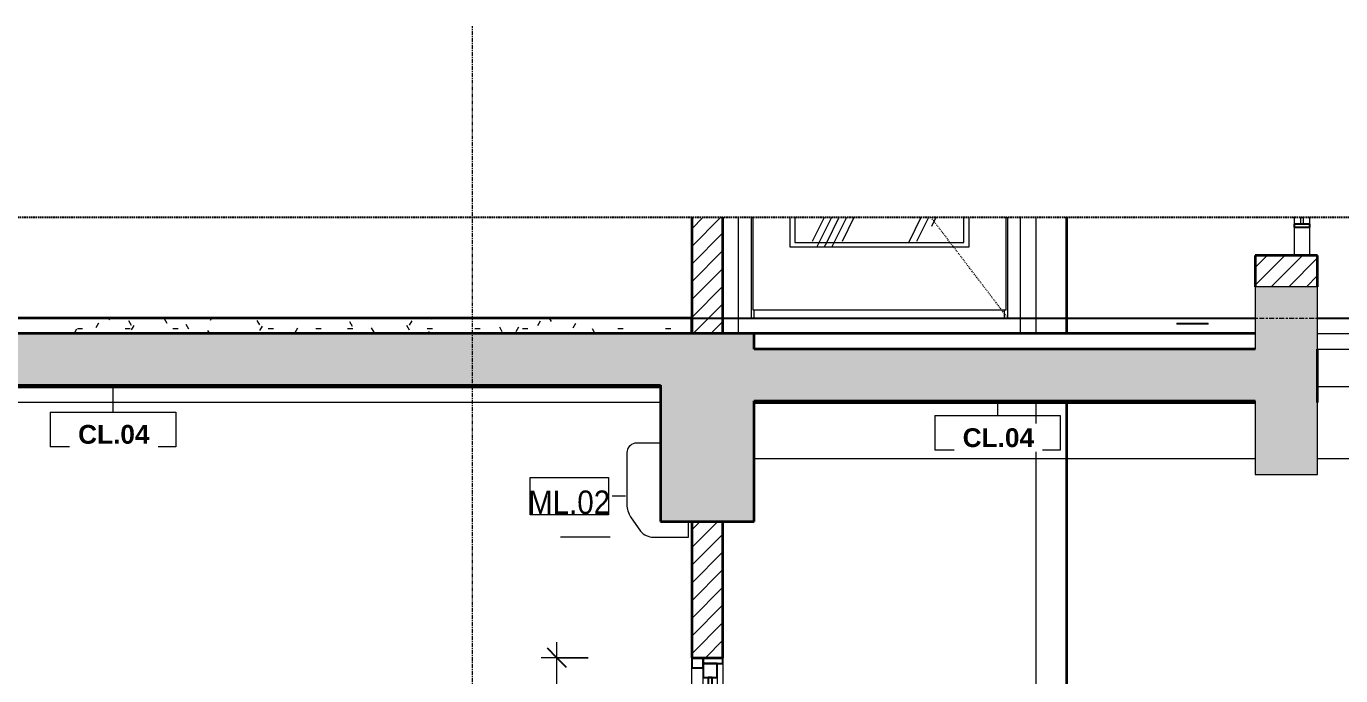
# Model space of a CAD drawing. Header units: millimetres. Extents: x 32270 to 221883, y 3811 to 78637.
# Drawn here: x 73982 to 78182, y 7858 to 9932 of the extents above; entities that cross this region are included whole.
import ezdxf

# ---------------------------------------------------------------- set-up
doc = ezdxf.new("R2010")
doc.units = ezdxf.units.MM
for name, pattern in [('Centre', [31.75, 6.35, -4.7625, 15.875, -4.7625]), ('Dash', [6, 3, -3]), ('Grid Line', [22.225, 12.7, -3.175, 3.175, -3.175]), ('Hidden', [7.14375, 4.7625, -2.38125]), ('IMPORT-CENTER _2_', [40.64, 25.4, -5.08, 5.08, -5.08])]:
    doc.linetypes.add(name, pattern=pattern)
for name, color, linetype, lineweight in [('0-5', 130, 'Continuous', 5), ('A-ANNO-DIMS', 211, 'Continuous', 9), ('A-ANNO-DIMS-50', 211, 'Continuous', 9), ('A-CLNG-1', 7, 'Continuous', 35), ('A-CLNG-IDEN', 151, 'Continuous', 9), ('A-CLNG-PATT-1', 250, 'Continuous', 18), ('A-DETL-GENF', 92, 'Continuous', 18), ('A-DETL-GENF-3', 92, 'Hidden', 25), ('A-DETL-GENF-4', 9, 'Continuous', 18), ('A-DETL-GENF-HDLN-1', 250, 'Dash', 18), ('A-DETL-GENF-HDLN-2', 1, 'Continuous', 18), ('A-DETL-MEDM', 33, 'Continuous', 35), ('A-DETL-THIN', 151, 'Continuous', 18), ('A-DOOR-3', 250, 'Continuous', 18), ('A-FLOR-2', 250, 'Continuous', 18), ('A-FLOR-FNSH-1', 7, 'Continuous', 35), ('A-FLOR-HRAL-2', 250, 'Continuous', 18), ('A-FLOR-HRAL-3', 10, 'Continuous', 25), ('A-FLOR-LEVL-2', 51, 'Centre', 9), ('A-FLOR-PATT-1', 253, 'Continuous', 18), ('A-FLOR-PATT-4', 67, 'Continuous', 18), ('A-GLAZ-2', 10, 'Continuous', 25), ('A-GLAZ-4', 250, 'Continuous', 18), ('A-WALL-2', 7, 'Continuous', 35), ('A-WALL-3', 250, 'Continuous', 18), ('A-WALL-PATT-1', 9, 'Continuous', 18), ('G-IMPT', 8, 'Continuous', 18), ('G-IMPT-2', 8, 'IMPORT-CENTER _2_', 18), ('M-EQPM', 50, 'Continuous', 18), ('M-EQPM-1', 50, 'Continuous', 25), ('M-EQPM-2', 250, 'Continuous', 18), ('M-EQPM-IDEN', 50, 'Continuous', 9), ('S-BEAM-1', 250, 'Continuous', 18), ('S-COLS-9', 250, 'Continuous', 18), ('S-GRID-1', 1, 'Grid Line', 9)]:
    doc.layers.add(name, color=color, linetype=linetype, lineweight=lineweight)
doc.styles.add('Arial_2', font='arial.ttf', dxfattribs={"width": 0.9, "height": 75})
doc.styles.add('Arial_B_3', font='arialbd.ttf', dxfattribs={"height": 60})
doc.styles.add('UTM Avo', font='', dxfattribs={"width": 0.9, "height": 125})
doc.styles.get('UTM Avo').set_extended_font_data('UTM Avo')
doc.dimstyles.new('1_Dim_chi_tiet_2_5', dxfattribs={"dimscale": 304.8, "dimtxt": 124.912619, "dimasz": 0.19685, "dimexe": 0.164042, "dimexo": 0.0625, "dimgap": 0.016404, "dimtad": 1, "dimdec": 0, "dimrnd": 5, "dimzin": 0, "dimdsep": 46, "dimtxsty": 'UTM Avo', "dimblk1": 'OBLIQUE', "dimblk2": 'OBLIQUE', "dimsah": 1, "dimcen": 0.09, "dimdle": 0.164042, "dimazin": 0, "dimtfac": 1, "dimtdec": 4, "dimtix": 1, "dimtmove": 0, "dimatfit": 3, "dimfxl": 0.328084, "dimfxlon": 1, "dimtvp": 1, "dimtolj": 1, "dimtzin": 0, "dimarcsym": 2})
pattern_1 = [(50, (-39037.14, 15875), (364.368, -31.878), [38.1, -419.1]), (355, (-39037.14, 15875), (-70.486, 382.113), [30.48, -335.28]), (100.451, (-39006.78, 15872.34), (293.885, 350.233), [32.38, -356.18]), (46.184, (-39037.14, 15976.6), (542.158, -84.086), [57.15, -628.65]), (96.636, (-38991.96, 15969.6), (474.805, 494.855), [48.57, -534.27]), (351.184, (-39037.14, 15976.6), (474.81, 494.85), [45.72, -502.92]), (21, (-38986.34, 15951.2), (303.228, -204.53), [38.1, -419.1]), (326, (-38986.34, 15951.2), (123.604, 368.376), [30.48, -335.28]), (71.451, (-38961.07, 15934.16), (426.834, 163.843), [32.38, -356.18]), (37.5, (-39037.14, 15875), (6.1766, 169.1102), [3.353, -327.863, 3.353, -337.007, -336.55]), (37.5, (-39037.14, 15875), (6.1766, 169.1102), [-671.576, 3.353, -333.197]), (7.5, (-39037.14, 15875), (133.639, 200.3615), [3.353, -190.703, 3.353, -320.243, -128.27]), (7.5, (-39037.14, 15875), (133.639, 200.3615), [-517.652, 3.353, -124.917]), (327.5, (-39150.43, 15875), (271.1818, -11.4584), [3.353, -123.647, 3.353, -392.887, -525.78]), (327.5, (-39150.43, 15875), (271.1818, -11.4584), [-523.24, 3.353, -522.427]), (317.5, (-39201.22, 15875), (296.2585, 50.853), [3.353, -161.747, 3.353, -259.791, -373.38]), (317.5, (-39201.22, 15875), (296.2585, 50.853), [-428.244, 3.353, -370.027]), (45, (-39037.14, 15875), (-125.7236, 125.7236), []), (45, (-39037.14, 16065.5), (-125.7236, 125.7236), [])]
pattern_2 = [(45, (-39037.14, 15875), (-28.28427, 28.28427), [])]
pattern_3 = [(63.435, (-38973.64, 15906.75), (-255.583, 766.747), [317.5, -190.5, 317.5, -190.5, -403.903]), (63.435, (-38973.64, 15906.75), (-255.583, 766.747), [-1016, 127, -276.9]), (63.435, (-38989.5, 15922.6), (-255.583, 766.747), [254, -317.5, 190.5, -190.5, -467.403]), (63.435, (-38989.5, 15922.6), (-255.583, 766.747), [-952.5, 222.25, -245.15]), (63.435, (-38989.5, 15970.25), (-255.583, 766.747), [190.5, -381, 127, -190.5, -530.903]), (63.435, (-38989.5, 15970.25), (-255.583, 766.747), [-889, 285.75, -245.15]), (63.435, (-38941.9, 15922.6), (-255.583, 766.747), [190.5, -381, 158.75, -689.653]), (63.435, (-38894.27, 15970.25), (-255.583, 766.747), [95.25, -476.25, 63.5, -784.903]), (63.435, (-38973.64, 16049.6), (-255.583, 766.747), [63.5, -476.25, 63.5, -254, -562.653]), (63.435, (-38973.64, 16049.6), (-255.583, 766.747), [-857.25, 158.75, -403.9]), (63.435, (-38687.9, 16002), (-255.583, 766.747), [317.5, -476.25, 381, -251.503]), (63.435, (-38687.9, 15954.4), (-255.583, 766.747), [444.5, -317.5, 476.25, -188.003]), (63.435, (-38656.14, 15970.25), (-255.583, 766.747), [508, -254, 381, -276.903]), (63.435, (-38608.5, 16017.9), (-255.583, 766.747), [317.5, -444.5, 254, -403.903]), (63.435, (-38656.14, 16113.1), (-255.583, 766.747), [158.75, -635, 190.5, -435.653]), (63.435, (-38560.9, 16065.5), (-255.583, 766.747), [127, -635, 127, -530.903])]

# ---------------------------------------------------------------- blocks, each defined once
blk = doc.blocks.new('NCV_TKTC_KET CAU_rvt-4-TKCS_CĂN HỘ LOẠI 3A - MẶT CẮT 3')
at = {"layer": 'A-FLOR-PATT-1'}
h = blk.add_hatch(dxfattribs=at)
h.set_pattern_fill('FP_13', color=256, style=0, pattern_type=2)
h.set_pattern_definition(pattern_1)
h.paths.add_polyline_path([(-38261.7, 8780), (-38252.6, 8780), (-38252.6, 8785), (-41852.6, 8785), (-41852.6, 8780), (-38372.6, 8780)])
h = blk.add_hatch(dxfattribs=at)
h.set_pattern_fill('FP_13', color=256, style=0, pattern_type=2)
h.set_pattern_definition(pattern_1)
h.paths.add_polyline_path([(-38261.7, 8780), (-38252.6, 8780), (-38252.6, 8785), (-41852.6, 8785), (-41852.6, 8780), (-38372.6, 8780)])
h = blk.add_hatch(dxfattribs=at)
h.set_pattern_fill('FP_13', color=256, style=0, pattern_type=2)
h.set_pattern_definition(pattern_1)
h.paths.add_polyline_path([(-36352.6, 8730), (-36352.6, 8735), (-37952.6, 8735), (-37952.6, 8730), (-36357.4, 8730)])
h = blk.add_hatch(dxfattribs=at)
h.set_pattern_fill('FP_13', color=256, style=0, pattern_type=2)
h.set_pattern_definition(pattern_1)
h.paths.add_polyline_path([(-36352.6, 8730), (-36352.6, 8735), (-37952.6, 8735), (-37952.6, 8730), (-36357.4, 8730)])
at = {"layer": 'A-FLOR-2'}
for p, q in [((-36152.6, 8950), (-33652.6, 8950)), ((-33952.6, 8780), (-36152.5, 8780)), ((-38252.6, 8730), (-41852.6, 8730))]:
    blk.add_line(p, q, dxfattribs=at)
at = {"layer": 'A-FLOR-FNSH-1'}
for p, q in [((-36152.5, 8730), (-36152.5, 8900)), ((-41852.6, 8780), (-38252.6, 8780)), ((-37952.6, 8730), (-36352.6, 8730))]:
    blk.add_line(p, q, dxfattribs=at)
at = {"layer": 'S-BEAM-1'}
for p, q in [((-36152.6, 8950), (-33952.6, 8950)), ((-36352.6, 8550), (-37952.6, 8550)), ((-33952.6, 8550), (-36152.6, 8550))]:
    blk.add_line(p, q, dxfattribs=at)
blk = doc.blocks.new('M_Fixed - 900 x 1400-901190-TKCS_CĂN HỘ LOẠI 3A - MẶT CẮT 3')
at = {"layer": 'A-GLAZ-2'}
for p, q in [((-38115.564287, 7915), (-38152.564287, 7915)), ((-38152.564287, 7915), (-38152.564287, 7883)), ((-38052.564287, 7915), (-38115.564287, 7915)), ((-38115.564287, 7915), (-38115.564287, 7896)), ((-38115.564287, 7883), (-38115.564287, 7915)), ((-38071.564287, 7896), (-38115.564287, 7896)), ((-38115.564287, 7896), (-38115.564287, 7852)), ((-38115.564287, 7896), (-38052.564287, 7896)), ((-38071.564287, 7852), (-38071.564287, 7896)), ((-38052.564287, 7896), (-38052.564287, 7915)), ((-38152.564287, 7883), (-38115.564287, 7883)), ((-38115.564287, 7852), (-38071.564287, 7852)), ((-38087.564287, 7852), (-38099.564287, 7852)), ((-38099.564287, 7852), (-38099.564287, 6578)), ((-38087.564287, 6578), (-38087.564287, 7852)), ((-38071.564287, 6578), (-38115.564287, 6578)), ((-38115.564287, 6578), (-38115.564287, 6534)), ((-38099.564287, 6578), (-38087.564287, 6578)), ((-38071.564287, 6534), (-38071.564287, 6578)), ((-38115.564287, 6547), (-38152.564287, 6547)), ((-38152.564287, 6547), (-38152.564287, 6515)), ((-38152.564287, 6515), (-38115.564287, 6515)), ((-38115.564287, 6515), (-38115.564287, 6547)), ((-38115.564287, 6534), (-38071.564287, 6534)), ((-38052.564287, 6534), (-38115.564287, 6534)), ((-38115.564287, 6534), (-38115.564287, 6515)), ((-38115.564287, 6515), (-38052.564287, 6515)), ((-38052.564287, 6515), (-38052.564287, 6534))]:
    blk.add_line(p, q, dxfattribs=at)
at = {"layer": 'A-GLAZ-4'}
for p, q in [((-38052.564287, 7896), (-38052.564287, 6534)), ((-38152.564287, 6547), (-38152.564287, 7883)), ((-38115.564287, 6578), (-38115.564287, 7852)), ((-38071.564287, 7852), (-38071.564287, 6578))]:
    blk.add_line(p, q, dxfattribs=at)
blk = doc.blocks.new('Air_Conditioner_on_wall_20381 - Air_Conditioner_on_wall_20381-806652-TKCS_CĂN HỘ LOẠI 3A - MẶT CẮT 3')
at = {"layer": 'M-EQPM-2'}
for p, q in [((-38359.9, 8570), (-38359.9, 8404.1)), ((-38252.6, 8600), (-38334.7, 8600)), ((-38347.9, 8364.8), (-38316, 8319.1)), ((-38162.6, 8300), (-38162.6, 8350)), ((-38541.7, 8300), (-38571.6, 8300)), ((-38541.7, 8300), (-38571.6, 8300)), ((-38413.5, 8300), (-38571.6, 8300)), ((-38541.7, 8300), (-38571.6, 8300)), ((-38541.7, 8300), (-38571.6, 8300)), ((-38413.5, 8300), (-38571.6, 8300)), ((-38541.7, 8300), (-38571.6, 8300)), ((-38541.7, 8300), (-38571.6, 8300)), ((-38413.5, 8300), (-38571.6, 8300)), ((-38541.7, 8300), (-38571.6, 8300)), ((-38541.7, 8300), (-38571.6, 8300)), ((-38413.5, 8300), (-38571.6, 8300)), ((-38274.9, 8300), (-38162.6, 8300))]:
    blk.add_line(p, q, dxfattribs=at)
for centre, radius, start, end in [((-38326.8, 8567.8), 33.1, 103.7944, 176.2056), ((-38280.7, 8406.8), 79.3, 181.9739, 211.9739), ((-38274.9, 8353.6), 53.6, 220.0167, 269.9833)]:
    blk.add_arc(centre, radius, start, end, dxfattribs=at)
blk = doc.blocks.new('NCV_TKTC_TANG 2_rvt-4-TKCS_CĂN HỘ LOẠI 3A - MẶT CẮT 3')
at = {"layer": 'A-CLNG-PATT-1'}
h = blk.add_hatch(dxfattribs=at)
h.set_pattern_fill('FP_16', color=256, style=0, pattern_type=2)
h.set_pattern_definition([(0, (-39037.14, 15875), (406.4, 101.6), [16.764, -288.036, 16.764, -288.036, -1625.6]), (0, (-39037.14, 15875), (406.4, 101.6), [-609.6, 16.764, -592.836, 16.764, -288.036, -711.2]), (0, (-39037.14, 15875), (406.4, 101.6), [-1524, 16.764, -186.436, 16.764, -491.236]), (120, (-38884.74, 15925.8), (-291.1882, 301.1527), [16.764, -288.036, 16.764, -288.036, -1625.6]), (120, (-38884.74, 15925.8), (-291.1882, 301.1527), [-609.6, 16.764, -592.836, 16.764, -288.036, -711.2]), (120, (-38884.74, 15925.8), (-291.1882, 301.1527), [-1524, 16.764, -186.436, 16.764, -491.236]), (240, (-38833.94, 16129), (-115.2118, -402.7527), [16.764, -288.036, 16.764, -288.036, -1625.6]), (240, (-38833.94, 16129), (-115.2118, -402.7527), [-609.6, 16.764, -592.836, 16.764, -288.036, -711.2]), (240, (-38833.94, 16129), (-115.2118, -402.7527), [-1524, 16.764, -186.436, 16.764, -491.236])])
h.paths.add_polyline_path([(-38265.7, 8780), (-38252.6, 8780), (-38252.6, 8785), (-41852.6, 8785), (-41852.6, 8780), (-38372.6, 8780)])
at = {"layer": 'A-WALL-PATT-1'}
h = blk.add_hatch(dxfattribs=at)
h.set_pattern_fill('FP_14', color=256, style=0, pattern_type=2)
h.set_pattern_definition(pattern_2)
h.paths.add_polyline_path([(-38052.6, 5550), (-38052.6, 6515), (-38152.6, 6515), (-38152.6, 5550), (-38057.5, 5550)])
h.paths.add_polyline_path([(-38152.6, 7915), (-38052.6, 7915), (-38052.6, 8350), (-38152.6, 8350)])
at = {"layer": 'A-CLNG-1'}
blk.add_line((-41852.6, 8780), (-38252.6, 8780), dxfattribs=at)
at = {"layer": 'A-WALL-2'}
for p, q in [((-38152.6, 8350), (-38152.6, 7915)), ((-38052.6, 7915), (-38052.6, 8350)), ((-38152.6, 7915), (-38052.6, 7915))]:
    blk.add_line(p, q, dxfattribs=at)
at = {"layer": 'A-WALL-3'}
for p, q in [((-33952.6, 8780), (-36152.5, 8780)), ((-37052.2, 5550), (-37052.2, 8730)), ((-36957.1, 8730), (-36957.1, 5550))]:
    blk.add_line(p, q, dxfattribs=at)
at = {"layer": 'S-COLS-9'}
for p, q in [((-37052.6, 8730), (-37052.6, 5550)), ((-36952.6, 8730), (-36952.6, 5550))]:
    blk.add_line(p, q, dxfattribs=at)
at = {"layer": 'A-GLAZ-4'}
blk.add_blockref('M_Fixed - 900 x 1400-901190-TKCS_CĂN HỘ LOẠI 3A - MẶT CẮT 3', (0, 0), dxfattribs=at)
at = {"layer": 'M-EQPM-2'}
blk.add_blockref('Air_Conditioner_on_wall_20381 - Air_Conditioner_on_wall_20381-806652-TKCS_CĂN HỘ LOẠI 3A - MẶT CẮT 3', (0, 0), dxfattribs=at)
blk = doc.blocks.new('THU NUOC - THU NUOC-455054-TKCS_CĂN HỘ LOẠI 3A - MẶT CẮT 3')
at = {"layer": 'M-EQPM-2'}
for p, q in [((-36603.7, 5583.2), (-36503.7, 5583.2)), ((-36603.7, 5583.2), (-36603.7, 5580)), ((-36503.7, 5580), (-36603.7, 5580)), ((-36503.7, 5580), (-36503.7, 5583.2))]:
    blk.add_line(p, q, dxfattribs=at)
blk = doc.blocks.new('Railing - 10mm-V69-TKCS_CĂN HỘ LOẠI 3A - MẶT CẮT 3')
at = {"layer": 'A-FLOR-HRAL-2'}
for p, q in [((-36207.6, 9321.7), (-36207.6, 9300)), ((-36197.6, 9300), (-36197.6, 9321.7))]:
    blk.add_line(p, q, dxfattribs=at)
blk = doc.blocks.new('Railing - 50 x 10mm-V70-TKCS_CĂN HỘ LOẠI 3A - MẶT CẮT 3')
at = {"layer": 'A-FLOR-HRAL-2'}
for p, q in [((-36227.6, 9321.7), (-36227.6, 9300)), ((-36227.6, 9290), (-36227.6, 9200)), ((-36177.6, 9300), (-36177.6, 9321.7)), ((-36177.6, 9200), (-36177.6, 9290))]:
    blk.add_line(p, q, dxfattribs=at)
blk = doc.blocks.new('Railing - Railing-V71-TKCS_CĂN HỘ LOẠI 3A - MẶT CẮT 3')
at = {"layer": 'A-FLOR-HRAL-3'}
for p, q in [((-36177.564287, 9300), (-36227.564287, 9300)), ((-36227.564287, 9300), (-36227.564287, 9290)), ((-36227.564287, 9290), (-36177.564287, 9290)), ((-36177.564287, 9290), (-36177.564287, 9300))]:
    blk.add_line(p, q, dxfattribs=at)
for name in ['Railing - 50 x 10mm-V70-TKCS_CĂN HỘ LOẠI 3A - MẶT CẮT 3', 'Railing - 10mm-V69-TKCS_CĂN HỘ LOẠI 3A - MẶT CẮT 3']:
    blk.add_blockref(name, (0, 0))
blk = doc.blocks.new('DOOR_CW_01 CANH MO-PANEL KINH - DIG_01-900x2200-CỬA NHÔM KÍNH-V72-TKCS_CĂN HỘ LOẠI 3A - MẶT CẮT 3')
at = {"layer": 'A-DETL-GENF-HDLN-2'}
h = blk.add_hatch(dxfattribs=at)
h.set_pattern_fill('FP_18', color=256, style=0, pattern_type=2)
h.set_pattern_definition(pattern_3)
h.paths.add_polyline_path([(-37267.6, 9226), (-37267.6, 9321.7), (-37282.6, 9321.7), (-37282.6, 9241), (-37822.6, 9241), (-37822.6, 9321.7), (-37837.6, 9321.7), (-37837.6, 9226), (-37282.6, 9226)])
h = blk.add_hatch(dxfattribs=at)
h.set_pattern_fill('FP_18', color=256, style=0, pattern_type=2)
h.set_pattern_definition(pattern_3)
h.paths.add_polyline_path([(-37700.9, 9241), (-37282.6, 9241), (-37282.6, 9321.7), (-37822.6, 9321.7), (-37822.6, 9241)])
at = {"layer": 'A-DETL-GENF-HDLN-1'}
blk.add_line((-37142.6, 9000), (-37388.3, 9321.7), dxfattribs=at)
at = {"layer": 'A-DOOR-3'}
for p, q in [((-38002.6, 9000), (-38002.6, 9321.7)), ((-37962.6, 9321.7), (-37962.6, 9000)), ((-37957.6, 9321.7), (-37957.6, 9026)), ((-37837.6, 9226), (-37837.6, 9321.7)), ((-37822.6, 9321.7), (-37822.6, 9241)), ((-37282.6, 9241), (-37282.6, 9321.7)), ((-37267.6, 9321.7), (-37267.6, 9226)), ((-37147.6, 9026), (-37147.6, 9321.7)), ((-37142.6, 9000), (-37142.6, 9321.7)), ((-37102.6, 9321.7), (-37102.6, 9000)), ((-37822.6, 9241), (-37282.6, 9241)), ((-37267.6, 9226), (-37837.6, 9226)), ((-37962.6, 9000), (-38002.6, 9000)), ((-37957.6, 9026), (-37147.6, 9026)), ((-37952.6, 9000), (-37952.6, 9026)), ((-37152.6, 9000), (-37152.6, 9026)), ((-37102.6, 9000), (-37142.6, 9000))]:
    blk.add_line(p, q, dxfattribs=at)
blk = doc.blocks.new('NCV_TKTC_TANG 3 - 4_rvt-5-TKCS_CĂN HỘ LOẠI 3A - MẶT CẮT 3')
at = {"layer": 'A-FLOR-PATT-4'}
h = blk.add_hatch(dxfattribs=at)
h.set_pattern_fill('FP_15', color=256, style=0, pattern_type=2)
h.set_pattern_definition([(0, (-39037.14, 15875), (203.2, 50.8), [16.764, -135.636, 16.764, -135.636, -812.8]), (0, (-39037.14, 15875), (203.2, 50.8), [-304.8, 16.764, -288.036, 16.764, -135.636, -355.6]), (0, (-39037.14, 15875), (203.2, 50.8), [-762, 16.764, -84.836, 16.764, -237.236]), (120, (-38960.94, 15900.4), (-145.5941, 150.57636), [16.764, -135.636, 16.764, -135.636, -812.8]), (120, (-38960.94, 15900.4), (-145.5941, 150.57636), [-304.8, 16.764, -288.036, 16.764, -135.636, -355.6]), (120, (-38960.94, 15900.4), (-145.5941, 150.57636), [-762, 16.764, -84.836, 16.764, -237.236]), (240, (-38935.54, 16002), (-57.6059, -201.37636), [16.764, -135.636, 16.764, -135.636, -812.8]), (240, (-38935.54, 16002), (-57.6059, -201.37636), [-304.8, 16.764, -288.036, 16.764, -135.636, -355.6]), (240, (-38935.54, 16002), (-57.6059, -201.37636), [-762, 16.764, -84.836, 16.764, -237.236])])
h.paths.add_polyline_path([(-38372.6, 8950), (-38152.6, 8950), (-38152.6, 9000), (-42202.6, 9000), (-42202.6, 8950), (-41059.5, 8950)])
at = {"layer": 'A-WALL-PATT-1'}
h = blk.add_hatch(dxfattribs=at)
h.set_pattern_fill('FP_14', color=256, style=0, pattern_type=2)
h.set_pattern_definition(pattern_2)
h.paths.add_polyline_path([(-38057.5, 8950), (-38052.6, 8950), (-38052.6, 9321.7), (-38152.6, 9321.7), (-38152.6, 8950)])
h = blk.add_hatch(dxfattribs=at)
h.set_pattern_fill('FP_14', color=256, style=0, pattern_type=2)
h.set_pattern_definition(pattern_2)
h.paths.add_polyline_path([(-36352.6, 9100), (-36152.6, 9100), (-36152.6, 9200), (-36352.6, 9200)])
at = {"layer": 'A-FLOR-2'}
for p, q in [((-38002.6, 9000), (-37102.6, 9000)), ((-38002.6, 8950), (-38002.6, 9000)), ((-37102.6, 9000), (-37102.6, 8950))]:
    blk.add_line(p, q, dxfattribs=at)
at = {"layer": 'A-FLOR-FNSH-1'}
for p, q in [((-38152.6, 9000), (-42202.6, 9000)), ((-38152.6, 8950), (-38152.6, 9000)), ((-36352.6, 8950), (-37952.6, 8950))]:
    blk.add_line(p, q, dxfattribs=at)
at = {"layer": 'A-WALL-2'}
for p, q in [((-38152.6, 9321.7), (-38152.6, 8950)), ((-38052.6, 8950), (-38052.6, 9321.7)), ((-36352.6, 9200), (-36352.6, 9100)), ((-36152.6, 9200), (-36352.6, 9200)), ((-36152.6, 9100), (-36152.6, 9200))]:
    blk.add_line(p, q, dxfattribs=at)
at = {"layer": 'A-WALL-3'}
for p, q in [((-38002.6, 9050), (-38002.6, 9321.7)), ((-37102.6, 9321.7), (-37102.6, 9050)), ((-37052.2, 8950), (-37052.2, 9321.7)), ((-36957.1, 9321.7), (-36957.1, 8950)), ((-38002.6, 9000), (-38002.6, 9050)), ((-37102.6, 9050), (-37102.6, 9000)), ((-37102.6, 9000), (-38002.6, 9000)), ((-36152.5, 8900), (-33952.6, 8900))]:
    blk.add_line(p, q, dxfattribs=at)
at = {"layer": 'S-COLS-9'}
for p, q in [((-37052.6, 9321.7), (-37052.6, 8950)), ((-36952.6, 9321.7), (-36952.6, 8950))]:
    blk.add_line(p, q, dxfattribs=at)
at = {"layer": 'A-DOOR-3'}
blk.add_blockref('DOOR_CW_01 CANH MO-PANEL KINH - DIG_01-900x2200-CỬA NHÔM KÍNH-V72-TKCS_CĂN HỘ LOẠI 3A - MẶT CẮT 3', (0, 0), dxfattribs=at)
at = {"layer": 'A-FLOR-HRAL-2'}
blk.add_blockref('Railing - Railing-V71-TKCS_CĂN HỘ LOẠI 3A - MẶT CẮT 3', (0, 0), dxfattribs=at)
at = {"layer": 'M-EQPM-2'}
blk.add_blockref('THU NUOC - THU NUOC-455054-TKCS_CĂN HỘ LOẠI 3A - MẶT CẮT 3', (1, 3400), dxfattribs=at)
blk = doc.blocks.new('TKTC_XREF_251221_MB TANG 2-7 - TKTC_XREF_260130_MB TANG 2-5_dwg_THU NUOC - THU NUOC-444531-TKCS_MB TẦNG 1-4746810-TKCS_CĂN HỘ LOẠI 3A - MẶT CẮT 3')
at = {"layer": 'G-IMPT'}
for p, q in [((-36478.7, 5600), (-36628.7, 5600)), ((-36628.7, 5600), (-36478.7, 5600)), ((-36503.7, 5600), (-36603.7, 5600)), ((-36603.7, 5600), (-36503.7, 5600)), ((-36508.7, 5600), (-36598.7, 5600)), ((-36598.7, 5600), (-36508.7, 5600)), ((-36598.7, 5600), (-36508.7, 5600)), ((-36508.7, 5600), (-36598.7, 5600)), ((-36585.8, 5600), (-36585.8, 5600)), ((-36585.8, 5600), (-36585.8, 5600)), ((-36585.8, 5600), (-36585.8, 5600)), ((-36585.8, 5600), (-36561.7, 5600)), ((-36561.7, 5600), (-36585.8, 5600)), ((-36521.6, 5600), (-36585.8, 5600)), ((-36585.8, 5600), (-36521.6, 5600)), ((-36521.6, 5600), (-36585.8, 5600)), ((-36585.8, 5600), (-36521.6, 5600)), ((-36573.4, 5600), (-36573.4, 5600)), ((-36573.4, 5600), (-36573.4, 5600)), ((-36533.9, 5600), (-36573.4, 5600)), ((-36573.4, 5600), (-36533.9, 5600)), ((-36533.9, 5600), (-36573.4, 5600)), ((-36573.4, 5600), (-36533.9, 5600)), ((-36563.5, 5600), (-36563.5, 5600)), ((-36563.5, 5600), (-36563.5, 5600)), ((-36543.9, 5600), (-36563.5, 5600)), ((-36563.5, 5600), (-36543.9, 5600)), ((-36543.9, 5600), (-36563.5, 5600)), ((-36563.5, 5600), (-36543.9, 5600)), ((-36521.6, 5600), (-36545.7, 5600)), ((-36545.7, 5600), (-36521.6, 5600)), ((-36543.9, 5600), (-36543.9, 5600)), ((-36543.9, 5600), (-36543.9, 5600)), ((-36533.9, 5600), (-36533.9, 5600)), ((-36533.9, 5600), (-36533.9, 5600)), ((-36521.6, 5600), (-36521.6, 5600)), ((-36521.6, 5600), (-36521.6, 5600)), ((-36521.6, 5600), (-36521.6, 5600))]:
    blk.add_line(p, q, dxfattribs=at)
blk = doc.blocks.new('TKTC_XREF_251221_MB TANG 2-7 - TKTC_XREF_260130_MB TANG 2-5_dwg_$cc-4746798-TKCS_CĂN HỘ LOẠI 3A - MẶT CẮT 3')
at = {"layer": 'G-IMPT-2'}
for p, q in [((-37952.6, 5600), (-37831.5, 5600)), ((-37892.5, 5600), (-37891.7, 5600))]:
    blk.add_line(p, q, dxfattribs=at)
at = {"layer": 'M-EQPM'}
for p, q in [((-37892.1, 5600), (-37937.1, 5600)), ((-37937.1, 5600), (-37847.1, 5600)), ((-37847.1, 5600), (-37892.1, 5600)), ((-37891.8, 5600), (-37891.8, 5600))]:
    blk.add_line(p, q, dxfattribs=at)
blk = doc.blocks.new('TKTC_XREF_251221_MB TANG 2-7 - TKTC_XREF_260130_MB TANG 2-5_dwg_CUM U_DN100-4746799-TKCS_CĂN HỘ LOẠI 3A - MẶT CẮT 3')
at = {"layer": 'G-IMPT'}
for p, q in [((-37937.4, 5600), (-37949.5, 5600)), ((-37949.5, 5600), (-37948, 5600)), ((-37945.7, 5600), (-37948, 5600)), ((-37948, 5600), (-37938.9, 5600)), ((-37940, 5600), (-37946.8, 5600)), ((-37946.6, 5600), (-37837.6, 5600)), ((-37941.2, 5600), (-37945.7, 5600)), ((-37944.7, 5600), (-37945.4, 5600)), ((-37941.4, 5600), (-37945.4, 5600)), ((-37942.2, 5600), (-37944.7, 5600)), ((-37942.2, 5600), (-37944.7, 5600)), ((-37942.2, 5600), (-37944.7, 5600)), ((-37941.4, 5600), (-37942.2, 5600)), ((-37938.9, 5600), (-37941.2, 5600)), ((-37940.3, 5600), (-37844, 5600)), ((-37940.3, 5600), (-37937.1, 5600)), ((-37938.9, 5600), (-37937.4, 5600)), ((-37937.1, 5600), (-37847.1, 5600)), ((-37844, 5600), (-37847.1, 5600)), ((-37834.7, 5600), (-37846.9, 5600)), ((-37846.9, 5600), (-37845.3, 5600)), ((-37843.1, 5600), (-37845.3, 5600)), ((-37845.3, 5600), (-37836.2, 5600)), ((-37837.4, 5600), (-37844.2, 5600)), ((-37838.5, 5600), (-37843.1, 5600)), ((-37842.1, 5600), (-37842.8, 5600)), ((-37838.8, 5600), (-37842.8, 5600)), ((-37839.5, 5600), (-37842.1, 5600)), ((-37839.5, 5600), (-37842.1, 5600)), ((-37839.5, 5600), (-37842.1, 5600)), ((-37838.8, 5600), (-37839.5, 5600)), ((-37836.2, 5600), (-37838.5, 5600)), ((-37836.2, 5600), (-37834.7, 5600))]:
    blk.add_line(p, q, dxfattribs=at)
blk = doc.blocks.new('TKTC_XREF_251221_MB TANG 2-7 - TKTC_XREF_251221_MB TANG 2-7-V67-TKCS_CĂN HỘ LOẠI 3A - MẶT CẮT 3')
at = {"layer": 'M-EQPM'}
for p, q in [((-37952.6, 9000), (-37832.8, 9000)), ((-37832.8, 9000), (-37952.3, 9000)), ((-37952.3, 9000), (-37832.8, 9000)), ((-37832.8, 9000), (-37952.3, 9000)), ((-37555.7, 9000), (-37437.9, 9000)), ((-37436.1, 9000), (-37555.7, 9000)), ((-37553.7, 9000), (-37437.9, 9000)), ((-37437.9, 9000), (-37553.7, 9000))]:
    blk.add_line(p, q, dxfattribs=at)
at = {"layer": 'M-EQPM-1'}
for p, q in [((-42252.6, 9000), (-36352.6, 9000)), ((-36152.6, 9000), (-33652.6, 9000))]:
    blk.add_line(p, q, dxfattribs=at)
for name, p in [('TKTC_XREF_251221_MB TANG 2-7 - TKTC_XREF_260130_MB TANG 2-5_dwg_$cc-4746798-TKCS_CĂN HỘ LOẠI 3A - MẶT CẮT 3', (0, 3400)), ('TKTC_XREF_251221_MB TANG 2-7 - TKTC_XREF_260130_MB TANG 2-5_dwg_CUM U_DN100-4746799-TKCS_CĂN HỘ LOẠI 3A - MẶT CẮT 3', (0, 3400)), ('TKTC_XREF_251221_MB TANG 2-7 - TKTC_XREF_260130_MB TANG 2-5_dwg_$cc-4746798-TKCS_CĂN HỘ LOẠI 3A - MẶT CẮT 3', (398.4, 3400)), ('TKTC_XREF_251221_MB TANG 2-7 - TKTC_XREF_260130_MB TANG 2-5_dwg_CUM U_DN100-4746799-TKCS_CĂN HỘ LOẠI 3A - MẶT CẮT 3', (396.7, 3400)), ('TKTC_XREF_251221_MB TANG 2-7 - TKTC_XREF_260130_MB TANG 2-5_dwg_THU NUOC - THU NUOC-444531-TKCS_MB TẦNG 1-4746810-TKCS_CĂN HỘ LOẠI 3A - MẶT CẮT 3', (0, 3400))]:
    blk.add_blockref(name, p)
at = {"extrusion": (0, 0, -1)}
blk.add_blockref('TKTC_XREF_251221_MB TANG 2-7 - TKTC_XREF_260130_MB TANG 2-5_dwg_THU NUOC - THU NUOC-444531-TKCS_MB TẦNG 1-4746810-TKCS_CĂN HỘ LOẠI 3A - MẶT CẮT 3', (73107.4, 3400), dxfattribs=at)
blk = doc.blocks.new('BORDER VIEW - BORDER VIEW-3699933-TKCS_CĂN HỘ LOẠI 3A - MẶT CẮT 3')
at = {"layer": 'A-DETL-GENF-3'}
blk.add_line((-42992.6, 9321.7), (-33549, 9321.7), dxfattribs=at)
blk = doc.blocks.new('M_ME Tag - Boxed-4073756-TKCS_CĂN HỘ LOẠI 3A - MẶT CẮT 3')
at = {"layer": 'M-EQPM-IDEN'}
for p, q in [((-38668.6, 8370.9), (-38668.6, 8490.9)), ((-38668.6, 8490.9), (-38418.6, 8490.9)), ((-38418.6, 8490.9), (-38418.6, 8370.9)), ((-38418.6, 8370.9), (-38668.6, 8370.9))]:
    blk.add_line(p, q, dxfattribs=at)
blk = doc.blocks.new('DIMBLOCK84-TKCS_CĂN HỘ LOẠI 3A - MẶT CẮT 3')
at = {"layer": 'A-ANNO-DIMS-50', "lineweight": 25}
for p, q in [((75677.4, 7915), (75647.4, 7945)), ((75677.4, 7915), (75707.4, 7885)), ((75677.4, 6515), (75647.4, 6545)), ((75677.4, 6515), (75707.4, 6485))]:
    blk.add_line(p, q, dxfattribs=at)
at = {"layer": 'A-ANNO-DIMS-50'}
for p, q in [((75677.4, 6515), (75677.4, 7965)), ((75777.4, 7915), (75627.4, 7915)), ((75677.4, 7915), (75777.4, 7915)), ((75777.4, 6515), (75627.4, 6515)), ((75677.4, 6515), (75777.4, 6515))]:
    blk.add_line(p, q, dxfattribs=at)
at = {"layer": 'A-ANNO-DIMS-50', "color": 0, "insert": (75515, 7043.8), "char_height": 125, "width": 410.824, "attachment_point": 1, "rotation": 90, "line_spacing_factor": 1.110334, "style": 'UTM Avo'}
blk.add_mtext('1400', dxfattribs=at)
blk = doc.blocks.new('_Oblique')
at = {"color": 0, "linetype": 'ByBlock', "lineweight": -2}
blk.add_line((-0.5, -0.5), (0.5, 0.5), dxfattribs=at)
blk = doc.blocks.new('M_Ceiling Tag w Height - M_Ceiling Tag-4076437-TKCS_CĂN HỘ LOẠI 3A - MẶT CẮT 3')
at = {"layer": 'A-CLNG-IDEN'}
for p, q in [((-40202.3, 8699.2), (-40202.3, 8588)), ((-40202.3, 8699.2), (-39801.1, 8699.2)), ((-39801.1, 8699.2), (-39801.1, 8588)), ((-39801.1, 8588), (-40202.3, 8588))]:
    blk.add_line(p, q, dxfattribs=at)

msp = doc.modelspace()

# ---------------------------------------------------------------- hatches: boundary and pattern name
at = {"layer": 'A-DETL-GENF-4'}
h = msp.add_hatch(dxfattribs=at)
h.set_pattern_fill('FP_13', color=256, style=0, pattern_type=2)
h.set_pattern_definition([(50, (75223.64, 15875), (364.368, -31.878), [38.1, -419.1]), (355, (75223.64, 15875), (-70.486, 382.113), [30.48, -335.28]), (100.451, (75254, 15872.34), (293.885, 350.233), [32.38, -356.18]), (46.184, (75223.64, 15976.6), (542.158, -84.086), [57.15, -628.65]), (96.636, (75268.8, 15969.6), (474.805, 494.855), [48.57, -534.27]), (351.184, (75223.64, 15976.6), (474.81, 494.85), [45.72, -502.92]), (21, (75274.44, 15951.2), (303.2285, -204.5305), [38.1, -419.1]), (326, (75274.44, 15951.2), (123.604, 368.376), [30.48, -335.28]), (71.451, (75299.7, 15934.16), (426.834, 163.843), [32.38, -356.18]), (37.5, (75223.64, 15875), (6.1766, 169.1102), [3.353, -327.863, 3.353, -337.007, -336.55]), (37.5, (75223.64, 15875), (6.1766, 169.1102), [-671.576, 3.353, -333.197]), (7.5, (75223.64, 15875), (133.639, 200.3615), [3.353, -190.703, 3.353, -320.243, -128.27]), (7.5, (75223.64, 15875), (133.639, 200.3615), [-517.652, 3.353, -124.917]), (327.5, (75110.36, 15875), (271.1818, -11.4584), [3.353, -123.647, 3.353, -392.887, -525.78]), (327.5, (75110.36, 15875), (271.1818, -11.4584), [-523.24, 3.353, -522.427]), (317.5, (75059.56, 15875), (296.2585, 50.853), [3.353, -161.747, 3.353, -259.791, -373.38]), (317.5, (75059.56, 15875), (296.2585, 50.853), [-428.244, 3.353, -370.027]), (45, (75223.64, 15875), (-125.7236, 125.7236), []), (45, (75223.64, 16065.5), (-125.7236, 125.7236), [])])
h.paths.add_polyline_path([(76016, 4960), (76308.1, 4960), (76308.1, 5330), (77908.2, 5330), (77908.2, 5100), (78108.2, 5100), (78108.2, 5700), (77908.2, 5700), (77908.2, 5500), (76308.1, 5500), (76308.1, 5550), (71858.1, 5550), (71857.8, 5530), (71118.1, 5530), (71118.1, 5360), (71858.2, 5360), (71858.2, 5380), (72208.1, 5380), (72208.1, 5100), (72408.2, 5100), (72408.2, 5380), (76008.1, 5380), (76008.1, 4960)])
h.paths.add_polyline_path([(80313.7, 4960), (80608.2, 4960), (80608.2, 5500), (80308.2, 5500), (80308.2, 4960)])
h.paths.add_polyline_path([(80308.2, 8350), (80608.2, 8350), (80608.2, 8900), (80308.2, 8900)])
h.paths.add_polyline_path([(76008.1, 8350), (76308.1, 8350), (76308.1, 8735), (77908.2, 8735), (77908.2, 8500), (78108.2, 8500), (78108.2, 9100), (77908.2, 9100), (77908.2, 8900), (76308.1, 8900), (76308.1, 8950), (71858.1, 8950), (71857.8, 8930), (71118.1, 8930), (71118.1, 8760), (71858.2, 8760), (71858.2, 8780), (72208.1, 8780), (72208.1, 8500), (72408.2, 8500), (72408.2, 8785), (76008.1, 8785), (76008.1, 8432.2)])

# ---------------------------------------------------------------- linework, layer by layer
at = {"layer": 'A-CLNG-IDEN'}
for p, q in [((74259.1, 8782), (74259.1, 8699.2)), ((77085.3, 8731.3), (77085.3, 8688.7))]:
    msp.add_line(p, q, dxfattribs=at)
at = {"layer": 'A-DETL-MEDM'}
for p, q in [((76308.1, 8950), (71858.1, 8950)), ((76308.1, 8900), (76308.1, 8950)), ((77908.2, 8900), (76308.1, 8900)), ((72408.2, 8785), (76008.1, 8785)), ((76008.1, 8785), (76008.1, 8350)), ((76308.1, 8350), (76308.1, 8735)), ((76308.1, 8735), (77908.2, 8735)), ((76008.1, 8350), (76308.1, 8350))]:
    msp.add_line(p, q, dxfattribs=at)
at = {"layer": 'A-DETL-THIN'}
for p, q in [((78108.2, 9100), (77908.2, 9100)), ((77908.2, 9100), (77908.2, 8900)), ((78108.2, 8500), (78108.2, 9100)), ((77908.2, 8735), (77908.2, 8500)), ((77908.2, 8500), (78108.2, 8500))]:
    msp.add_line(p, q, dxfattribs=at)
at = {"layer": 'A-FLOR-LEVL-2'}
msp.add_line((70544.9, 9000), (81561.5, 9000), dxfattribs=at)
at = {"layer": 'M-EQPM-IDEN'}
msp.add_line((75897.1, 8430.9), (75853.6, 8430.9), dxfattribs=at)
at = {"layer": 'S-GRID-1'}
for p, q in [((75408.2, 8681.7), (75408.2, 9931.7)), ((75408.2, 5637.5), (75408.2, 8681.7))]:
    msp.add_line(p, q, dxfattribs=at)

# ---------------------------------------------------------------- block references
at = {"layer": '0-5'}
for name in ['NCV_TKTC_TANG 3 - 4_rvt-5-TKCS_CĂN HỘ LOẠI 3A - MẶT CẮT 3', 'NCV_TKTC_KET CAU_rvt-4-TKCS_CĂN HỘ LOẠI 3A - MẶT CẮT 3', 'NCV_TKTC_TANG 2_rvt-4-TKCS_CĂN HỘ LOẠI 3A - MẶT CẮT 3']:
    msp.add_blockref(name, (114260.8, 0), dxfattribs=at)
at = {"layer": 'A-CLNG-IDEN'}
for p in [(114260.8, 0), (117087, -10.5)]:
    msp.add_blockref('M_Ceiling Tag w Height - M_Ceiling Tag-4076437-TKCS_CĂN HỘ LOẠI 3A - MẶT CẮT 3', p, dxfattribs=at)
at = {"layer": 'A-DETL-GENF'}
msp.add_blockref('BORDER VIEW - BORDER VIEW-3699933-TKCS_CĂN HỘ LOẠI 3A - MẶT CẮT 3', (114260.8, 0), dxfattribs=at)
at = {"layer": 'M-EQPM'}
msp.add_blockref('TKTC_XREF_251221_MB TANG 2-7 - TKTC_XREF_251221_MB TANG 2-7-V67-TKCS_CĂN HỘ LOẠI 3A - MẶT CẮT 3', (114260.8, 0), dxfattribs=at)
at = {"layer": 'M-EQPM-IDEN'}
msp.add_blockref('M_ME Tag - Boxed-4073756-TKCS_CĂN HỘ LOẠI 3A - MẶT CẮT 3', (114260.8, 0), dxfattribs=at)

# ---------------------------------------------------------------- texts
at = {"layer": 'M-EQPM-IDEN', "insert": (75716.6, 8411), "char_height": 75, "width": 270.9, "attachment_point": 5, "line_spacing_factor": 0.936439, "style": 'Arial_2'}
msp.add_mtext('\\pt22.5,45,67.5,90,112.5,135,157.5,180,202.5,225,247.5,270,292.5,315,337.5,360,382.5,405,427.5,450,472.5,495,517.5,540,562.5,585,607.5,630,652.5,675,697.5,720;ML.02', dxfattribs=at)

# ---------------------------------------------------------------- dimensions: what is measured, and where the dimension line sits
at = {"layer": 'A-ANNO-DIMS'}
dim = msp.add_linear_dim(base=(75677.4, 7915), p1=(75777.4, 6515), p2=(75777.4, 7915), angle=90, dimstyle='1_Dim_chi_tiet_2_5', override={"dimpost": '<>', "dimfxl": 1400}, dxfattribs=at)
dim.commit()
dim.dimension.update_dxf_attribs({"geometry": 'DIMBLOCK84-TKCS_CĂN HỘ LOẠI 3A - MẶT CẮT 3', "text_midpoint": (75607.7, 7215)})

# ---------------------------------------------------------------- next in the draw order: texts
at = {"layer": 'A-CLNG-IDEN', "char_height": 60, "width": 251.5, "attachment_point": 5, "line_spacing_factor": 0.936439, "style": 'Arial_B_3', "bg_fill": 3, "box_fill_scale": 1.25, "bg_fill_color": 256, "bg_fill_true_color": 13158600, "bg_fill_transparency": 0}
for insert in [(74261.8, 8628), (77088.1, 8617.4)]:
    msp.add_mtext('\\pt634.9998,1270.0002,1905,2539.9998,3175.0002,3810,4444.9998,5080.0002,5715,6349.9998,6985.0002,7620,8254.9998,8890.0002,9525,10159.9998,10795.0002,11430,12064.9998,12700.0002,13335,13969.9998,14605.0002,15240,15874.9998,16510.0002,17145,17779.9998,18415.0002,19050,19684.9998,20320.0002;CL.04', dxfattribs=dict(at, insert=insert))

doc.saveas('drawing.dxf')
